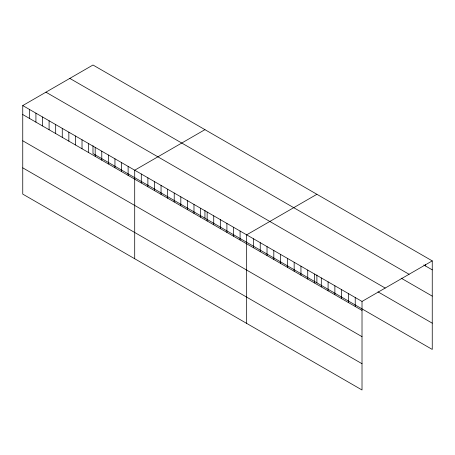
<?xml version="1.0" encoding="UTF-8"?>
<svg xmlns="http://www.w3.org/2000/svg" width="455" height="455" viewBox="0 0 455 455"><rect width="100%" height="100%" fill="white"/><g stroke="black" fill="none" stroke-linecap="round" stroke-linejoin="round"><path stroke-width="0.68" d="M22.75 105.566L362.015 301.438L362.015 389.986L22.75 194.109L22.75 105.566L92.985 65.014L432.25 260.891L432.25 349.434L92.985 153.562L92.985 145.685M204.943 129.652L134.708 170.204L134.708 258.747M316.896 194.291L246.667 234.843L246.667 323.386M362.015 301.438L432.25 260.891M423.77 264.964L432.25 269.861M69.808 78.397L409.073 274.274M401.151 278.164L432.25 296.12M45.927 92.183L385.192 288.06M377.968 291.837L432.25 323.175M22.75 114.535L362.015 310.407M22.75 140.794L362.015 336.666M22.75 167.85L362.015 363.721M425.465 264.56L425.465 265.942M355.23 297.519L355.23 306.488M348.445 293.606L348.445 302.569M341.659 289.687L341.659 298.656M334.874 285.768L334.874 294.738M328.089 281.85L328.089 290.819M321.304 277.931L321.304 286.9M316.896 274.962L316.896 282.839M314.519 274.018L314.519 282.987M307.734 270.099L307.734 279.069M300.948 266.181L300.948 275.15M294.163 262.262L294.163 271.231M287.378 258.349L287.378 267.312M280.593 254.43L280.593 263.399M273.808 250.512L273.808 259.481M267.022 246.593L267.022 255.562M260.237 242.674L260.237 251.643M253.452 238.761L253.452 247.725M240.081 231.038L240.081 240.007M233.495 227.238L233.495 236.208M226.908 223.433L226.908 232.403M220.322 219.634L220.322 228.603M213.736 215.829L213.736 224.798M207.15 212.03L207.15 220.993M204.943 210.324L204.943 218.201M200.564 208.225L200.564 217.194M193.978 204.426L193.978 213.389M187.397 200.621L187.397 209.59M180.811 196.816L180.811 205.785M174.225 193.017L174.225 201.986M167.639 189.212L167.639 198.181M161.053 185.412L161.053 194.382M154.467 181.608L154.467 190.577M147.881 177.808L147.881 186.777M141.295 174.003L141.295 182.973M128.122 166.399L128.122 175.368M121.536 162.6L121.536 171.569M114.95 158.795L114.95 167.764M108.364 154.996L108.364 163.959M101.778 151.191L101.778 160.16M95.192 147.392L95.192 156.355M88.606 143.587L88.606 152.556M82.019 139.782L82.019 148.751M75.439 135.982L75.439 144.952M68.853 132.178L68.853 141.147M62.267 128.378L62.267 137.347M55.681 124.573L55.681 133.542M49.094 120.774L49.094 129.743M42.508 116.969L42.508 125.938M35.922 113.17L35.922 122.139M29.336 109.365L29.336 118.334"/></g></svg>
